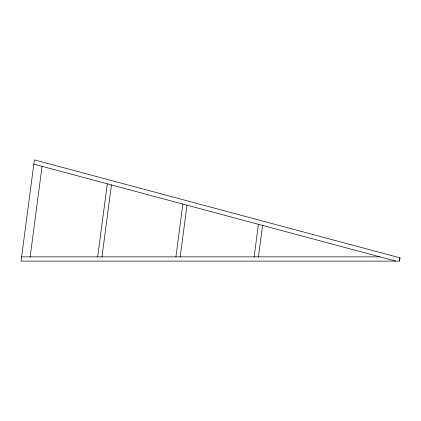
<?xml version="1.0" encoding="UTF-8"?>
<svg xmlns="http://www.w3.org/2000/svg" width="421" height="421" viewBox="0 0 421 421"><rect width="100%" height="100%" fill="white"/><g stroke="black" fill="none" stroke-linecap="round" stroke-linejoin="round"><path stroke-width="0.63" d="M30.149 256.863L42.068 166.348M97.688 256.863L107.308 183.83M101.977 256.863L111.449 184.935M175.915 256.863L182.867 204.074M180.204 256.863L187.008 205.185M254.137 256.863L258.426 224.319M258.426 256.863L262.567 225.43M399.518 261.115L399.95 257.841L34.375 159.885L21.05 261.115L399.518 261.115L399.95 257.841M21.608 256.863L379.879 256.863M33.817 164.137L395.745 261.115"/></g></svg>
